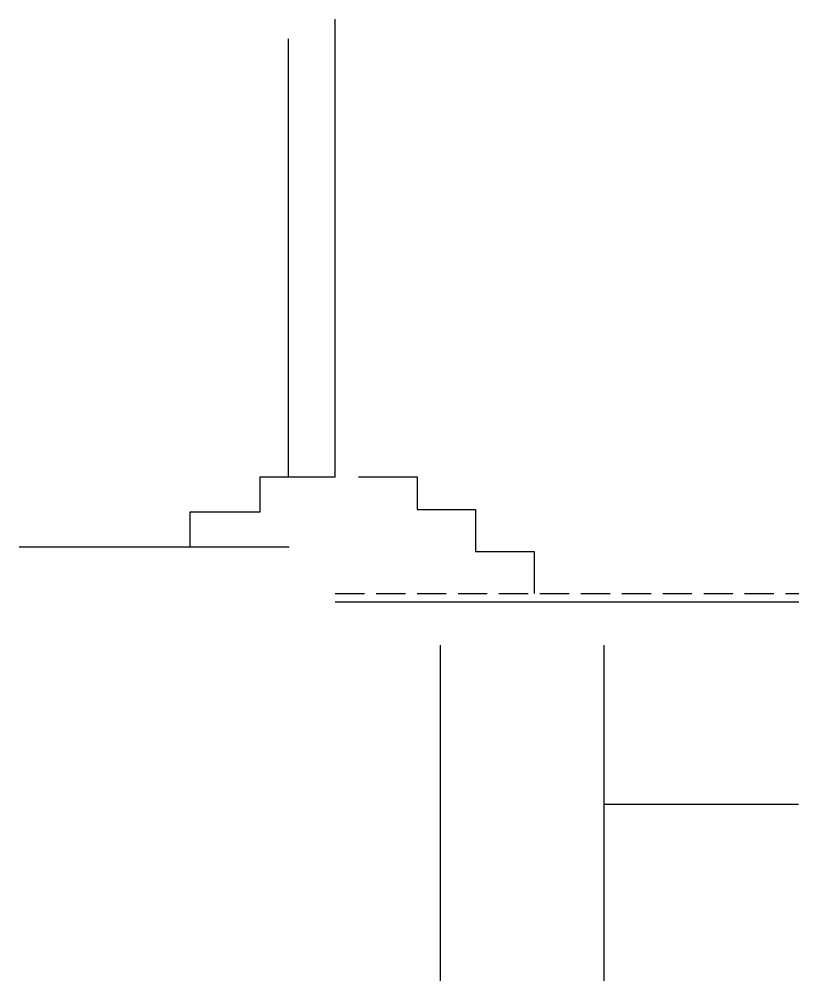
# Model space of a CAD drawing. Extents: x -2209072 to 495824, y -92434 to 572724.
# Drawn here: x -30989 to -27658, y 400288 to 404400 of the extents above; entities that cross this region are included whole.
import ezdxf

# ---------------------------------------------------------------- set-up
doc = ezdxf.new("R2010")
doc.units = 0
doc.header["$LTSCALE"] = 1000
doc.header["$MEASUREMENT"] = 0
doc.linetypes.add('X-104 6#7#平面$0$DASH', pattern=[0.35, 0.25, -0.1])
doc.layers.get('0').update_dxf_attribs({"linetype": 'CONTINUOUS'})
for name, color, linetype in [('X-104 6#7#平面$0$A-STR-面层', 191, 'CONTINUOUS'), ('X-104 6#7#平面$0$A-SUR_面层', 191, 'CONTINUOUS'), ('X-104 6#7#平面$0$A-TECH_结构', 21, 'CONTINUOUS')]:
    doc.layers.add(name, color=color, linetype=linetype)

# ---------------------------------------------------------------- blocks, each defined once
blk = doc.blocks.new('X-104 6#7#平面')
at = {"color": 4}
for p, q in [((-29638.9, 402444), (-29638.9, 404400.4)), ((-29838.9, 402444), (-29838.9, 404316.2))]:
    blk.add_line(p, q, dxfattribs=at)
at = {"layer": 'X-104 6#7#平面$0$A-STR-面层'}
blk.add_line((-30989.1, 402144), (-29835.9, 402144), dxfattribs=at)
for points in [[(-30258.9, 402144), (-30258.9, 402294), (-29958.9, 402294), (-29958.9, 402444), (-29638.9, 402444)], [(-29638.9, 401909), (-27657.6, 401909)]]:
    blk.add_lwpolyline(points, dxfattribs=at)
at = {"layer": 'X-104 6#7#平面$0$A-STR-面层', "linetype": 'X-104 6#7#平面$0$DASH', "ltscale": 0.5}
blk.add_lwpolyline([(-29638.9, 401944), (-27657.6, 401944)], dxfattribs=at)
at = {"layer": 'X-104 6#7#平面$0$A-SUR_面层'}
for points in [[(-29538.8, 402444), (-29288.8, 402444), (-29288.8, 402304)], [(-29288.8, 402304), (-29038.8, 402304), (-29038.8, 402124)], [(-29038.8, 402124), (-28788.8, 402124), (-28788.8, 401944)]]:
    blk.add_lwpolyline(points, dxfattribs=at)
at = {"layer": 'X-104 6#7#平面$0$A-TECH_结构'}
for p, q in [((-29190.2, 401724), (-29190.2, 400288.4)), ((-28490.2, 401724), (-28490.2, 400288.4)), ((-28490.2, 401044), (-27658.9, 401044))]:
    blk.add_line(p, q, dxfattribs=at)

msp = doc.modelspace()

# ---------------------------------------------------------------- block references
msp.add_blockref('X-104 6#7#平面', (0, 0))

doc.saveas('drawing.dxf')
